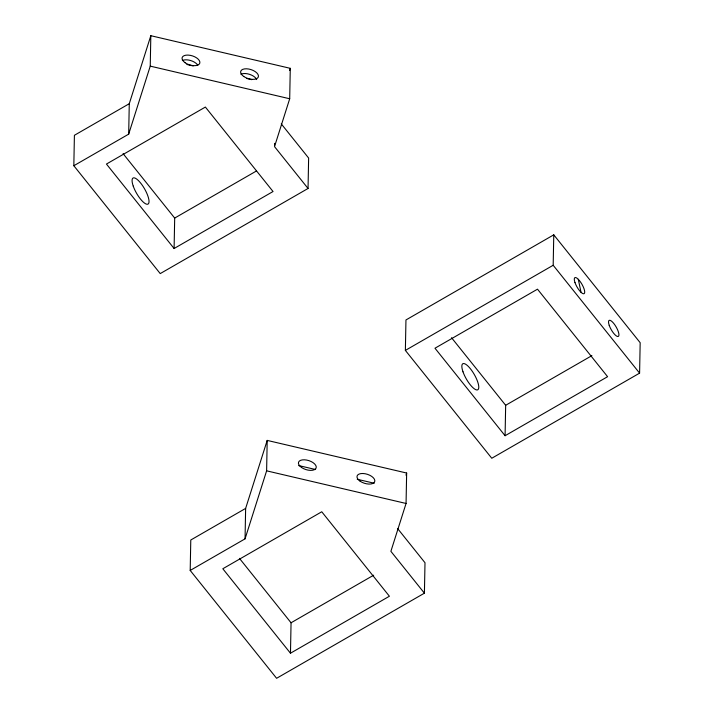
<?xml version="1.0" encoding="UTF-8"?>
<svg xmlns="http://www.w3.org/2000/svg" width="714" height="714" viewBox="0 0 714 714"><rect width="100%" height="100%" fill="white"/><g stroke="black" fill="none" stroke-linecap="round" stroke-linejoin="round"><path stroke-width="1.07" d="M73.828 165.728L74.408 135.294L129.27 103.709L150.824 35.7L290.277 68.33L289.697 98.764L274.524 146.62L308.046 188.469L160.231 273.596L73.828 165.728L128.681 134.143L150.243 66.134L150.824 35.7M128.681 134.143L129.27 103.709M174.1 248.508L106.448 164.05L205.382 107.064L273.043 191.522L174.1 248.508L174.689 218.073L123.076 153.635M190.201 570.441L190.781 540.007L245.634 508.413L267.197 440.404L406.65 473.034L406.061 503.468L390.888 551.324L424.411 593.173L276.604 678.3L190.201 570.441L245.054 538.847L266.617 470.838L267.197 440.404M245.054 538.847L245.634 508.413M274.542 145.531L274.587 143.362M290.473 653.212L222.813 568.755L321.755 511.777L389.407 596.235L290.473 653.212L291.053 622.778L239.44 558.348M308.046 188.469L308.627 158.035L281.262 123.87M405.373 350.396L405.954 319.961L553.769 234.835L640.172 342.702L639.592 373.136L491.776 458.254L405.373 350.396L553.18 265.269L553.769 234.835M424.411 593.173L425 562.739L397.636 528.583M505.084 435.727L434.978 348.218L537.499 289.179L607.596 376.689L505.084 435.727L505.664 405.293L451.525 337.713M289.607 70.454L290.277 68.33M405.971 475.167L406.65 473.034M174.689 218.073L256.335 171.048M505.664 405.293L591.897 355.634M291.053 622.778L373.663 575.198M186.854 64.465L193.199 65.956M246.482 78.415L251.765 79.656M150.243 66.134L289.697 98.764M298.684 465.573L315.606 469.526M357.25 479.272L374.181 483.235M266.617 470.838L406.061 503.468M553.18 265.269L639.592 373.136M578.295 279.326L581.026 292.303M240.93 74.238A9.246 4.721 17.6 0 1 249.793 74.417A9.246 4.721 17.6 0 1 256.683 79.557M182.356 60.538A9.246 4.721 17.6 0 1 190.674 60.538A9.246 4.721 17.6 0 1 197.769 65.197M574.993 282.61A9.246 2.811 60.1 0 0 584.025 293.713A9.246 2.811 60.1 0 0 579.491 280.656A9.246 2.811 60.1 0 0 574.993 282.61M462.993 371.798A15.021 4.57 60.1 0 0 477.675 389.835A15.021 4.57 60.1 0 0 470.294 368.62A15.021 4.57 60.1 0 0 462.993 371.798M609.229 325.352A9.246 2.811 60.1 0 0 618.262 336.446A9.246 2.811 60.1 0 0 613.719 323.388A9.246 2.811 60.1 0 0 609.229 325.352M185.194 62.787A9.246 4.721 17.6 0 0 199.75 63.269A9.246 4.721 17.6 0 0 187.978 55.085A9.246 4.721 17.6 0 0 185.194 62.787M243.76 76.487A9.246 4.721 17.6 0 0 258.325 76.969A9.246 4.721 17.6 0 0 246.553 68.794A9.246 4.721 17.6 0 0 243.76 76.487M133.232 186.104A15.021 4.57 60.1 0 0 147.923 204.142A15.021 4.57 60.1 0 0 140.542 182.927A15.021 4.57 60.1 0 0 133.232 186.104M301.558 467.491A9.246 4.721 17.6 0 0 316.123 467.973A9.246 4.721 17.6 0 0 304.351 459.798A9.246 4.721 17.6 0 0 301.558 467.491M360.133 481.2A9.246 4.721 17.6 0 0 374.689 481.682A9.246 4.721 17.6 0 0 362.917 473.498A9.246 4.721 17.6 0 0 360.133 481.2"/></g></svg>
